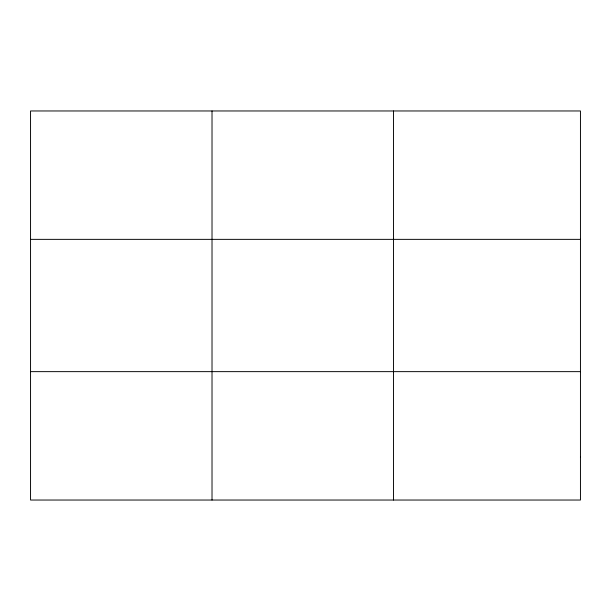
<?xml version="1.0" encoding="UTF-8"?>
<svg xmlns="http://www.w3.org/2000/svg" width="611" height="611" viewBox="0 0 611 611"><rect width="100%" height="100%" fill="white"/><g stroke="black" fill="none" stroke-linecap="round" stroke-linejoin="round"><path stroke-width="0.92" d="M212.017 110.965L212.017 500.035M393.484 110.965L393.484 500.035M30.55 239.359L580.45 239.359M30.55 371.641L580.45 371.641M580.45 457.234L580.45 500.035L30.55 500.035L30.55 110.965L580.45 110.965L580.45 457.234"/></g></svg>
